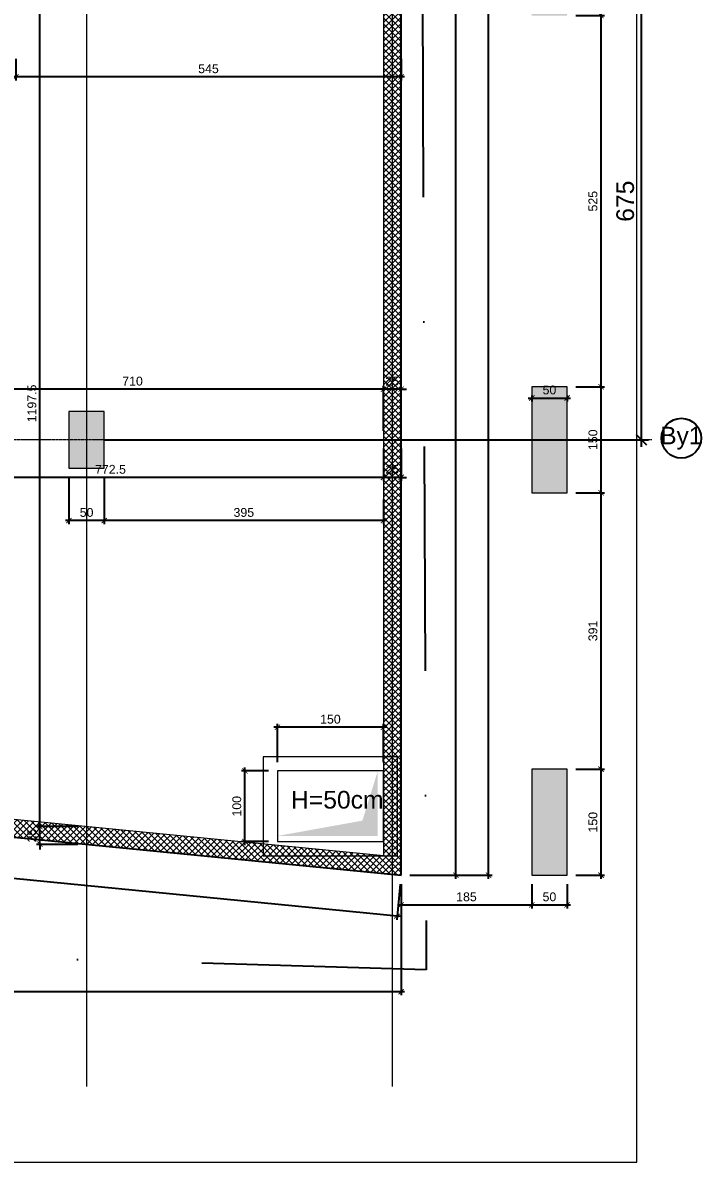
# Model space of a CAD drawing. Header units: inches. Extents: x 22 to 5410, y 6 to 6984.
# Drawn here: x 4449 to 5409, y 6 to 1618 of the extents above; entities that cross this region are included whole.
import ezdxf
from ezdxf.enums import TextEntityAlignment as Align

# ---------------------------------------------------------------- set-up
doc = ezdxf.new("R2010")
doc.units = ezdxf.units.IN
doc.header["$MEASUREMENT"] = 0
for name, pattern in [('23486-A01$0${ Chain Double-Dash }', [0]), ('AXES', [2, 1.25, -0.25, 0.25, -0.25]), ('CACHE', [0.375, 0.25, -0.125]), ('CONTINU', [0]), ('Dot & Dashed', [335.138881, 158.75, -88.194444, 0, -88.194437])]:
    doc.linetypes.add(name, pattern=pattern)
for name, color, linetype in [('ARMINF', 1, 'Continuous'), ('AXES', 10, 'AXES'), ('BETON CACHE', 4, 'CACHE'), ('BETON COUPE', 3, 'CONTINU'), ('BORD', 5, 'Continuous'), ('COTE 50ème', 1, 'Continuous'), ('OMBRE', 253, 'Continuous')]:
    doc.layers.add(name, color=color, linetype=linetype)
doc.layers.add('BETON HACHURE', color=252, linetype='Continuous', lineweight=13)
doc.layers.add('FMULT', color=150, linetype='Continuous', plot=False)
doc.layers.add('HORS GEL', color=7, linetype='CACHE', lineweight=5, true_color=0x00661a)
doc.styles.add('FN_TEXT_1.50', font='arial.ttf', dxfattribs={"height": 10})
doc.styles.add('RS_TEXT_1.50', font='arial.ttf', dxfattribs={"height": 12.5})
doc.styles.add('RS_TXT_100', font='arial.ttf', dxfattribs={"height": 25})
doc.styles.add('RS_TXT_50', font='arial.ttf', dxfattribs={"height": 12.5})
doc.dimstyles.new('RS_100CM_LINEAIRE', dxfattribs={"dimscale": 10, "dimtxt": 25, "dimasz": 1.5, "dimexe": 1, "dimexo": 2.5, "dimgap": 1, "dimtad": 1, "dimdec": 1, "dimrnd": 0.5, "dimdsep": 46, "dimtxsty": 'RS_TXT_100', "dimblk1": 'ARCHTICK', "dimblk2": 'ARCHTICK', "dimsah": 1, "dimcen": 2.5, "dimdle": 1, "dimclrt": 4, "dimadec": 0, "dimazin": 2, "dimtfac": 1, "dimtdec": 1, "dimtix": 1, "dimtmove": 2, "dimatfit": 3, "dimfxl": 1, "dimtolj": 1, "dimtzin": 0, "dimarcsym": 0})
doc.dimstyles.new('RS_50CM_LINEAIRE', dxfattribs={"dimscale": 5, "dimtxt": 12.5, "dimasz": 1.5, "dimexe": 1, "dimexo": 2.5, "dimgap": 1, "dimtad": 1, "dimdec": 1, "dimrnd": 0.5, "dimdsep": 46, "dimtxsty": 'RS_TXT_50', "dimblk1": 'ARCHTICK', "dimblk2": 'ARCHTICK', "dimsah": 1, "dimcen": 2.5, "dimdle": 1, "dimclrt": 4, "dimadec": 0, "dimazin": 2, "dimtfac": 1, "dimtdec": 1, "dimtix": 1, "dimtmove": 2, "dimatfit": 3, "dimfxl": 1, "dimtolj": 1, "dimtzin": 0, "dimarcsym": 0})

# ---------------------------------------------------------------- blocks, each defined once
blk = doc.blocks.new('_ArchTick')
at = {"color": 0, "linetype": 'ByBlock', "const_width": 0.15}
blk.add_lwpolyline([(-0.5, -0.5), (0.5, 0.5)], dxfattribs=at)
blk = doc.blocks.new('*D404')
at = {"layer": 'COTE 50ème', "color": 0, "lineweight": -2, "ltscale": 0.5, "transparency": 16777216}
for p, q in [((59222.6, -54038.4), (59282.6, -54038.4)), ((59227.6, -54034.9), (59227.6, -54043.4)), ((59277.6, -54034.9), (59277.6, -54043.4))]:
    blk.add_line(p, q, dxfattribs=at)
at = {"layer": 'Defpoints', "color": 0, "ltscale": 0.5, "transparency": 16777216}
for p in [(59227.6, -54022.4), (59277.6, -54022.4), (59277.6, -54038.4)]:
    blk.add_point(p, dxfattribs=at)
at = {"layer": 'COTE 50ème', "color": 0, "lineweight": -2, "ltscale": 0.5, "transparency": 16777216, "xscale": 7.5, "yscale": 7.5, "zscale": 7.5, "rotation": 180}
blk.add_blockref('_ArchTick', (59227.6, -54038.4), dxfattribs=at)
at = {"layer": 'COTE 50ème', "color": 0, "lineweight": -2, "ltscale": 0.5, "transparency": 16777216, "xscale": 7.5, "yscale": 7.5, "zscale": 7.5}
blk.add_blockref('_ArchTick', (59277.6, -54038.4), dxfattribs=at)
at = {"layer": 'COTE 50ème', "color": 4, "ltscale": 0.5, "transparency": 16777216, "insert": (59252.6, -54027), "char_height": 12.5, "attachment_point": 5, "style": 'RS_TXT_50'}
blk.add_mtext('\\A1;50', dxfattribs=at)
blk = doc.blocks.new('AXES_FN')
at = {"color": 0, "linetype": 'Continuous'}
blk.add_circle((0, 15), 15, dxfattribs=at)
at = {"color": 0, "style": 'FN_TEXT_1.50'}
blk.add_attdef('AXES', text='', height=12.5, dxfattribs=at).set_placement((-48.89, 20.63), align=Align.MIDDLE_CENTER)
blk = doc.blocks.new('*D435')
at = {"layer": 'AXES', "color": 0, "linetype": 'Continuous', "lineweight": -2, "ltscale": 0.5, "transparency": 16777216}
for p, q in [((5324.2, 1017.6), (5324.2, 1712.6)), ((4564.2, 1702.6), (5334.2, 1702.6)), ((4564.2, 1027.6), (5334.2, 1027.6))]:
    blk.add_line(p, q, dxfattribs=at)
at = {"layer": 'Defpoints', "color": 0, "linetype": 'Continuous', "ltscale": 0.5, "transparency": 16777216}
for p in [(4539.2, 1702.6), (5324.2, 1702.6), (4539.2, 1027.6)]:
    blk.add_point(p, dxfattribs=at)
at = {"layer": 'AXES', "color": 0, "linetype": 'Continuous', "lineweight": -2, "ltscale": 0.5, "transparency": 16777216, "xscale": 15, "yscale": 15, "zscale": 15}
for p, rotation in [((5324.2, 1702.6), 90), ((5324.2, 1027.6), 270)]:
    blk.add_blockref('_ArchTick', p, dxfattribs=dict(at, rotation=rotation))
at = {"layer": 'AXES', "color": 4, "linetype": 'Continuous', "lineweight": 5, "ltscale": 0.5, "transparency": 16777216, "insert": (5301.4, 1365.1), "char_height": 25, "attachment_point": 5, "rotation": 90, "style": 'RS_TXT_100'}
blk.add_mtext('\\A1;675', dxfattribs=at)
blk = doc.blocks.new('*D573')
at = {"layer": 'COTE 50ème', "color": 0, "lineweight": -2, "transparency": 16777216}
for p, q in [((4959.2, 1099.1), (4951.7, 1099.1)), ((4959.2, 1040.1), (4959.2, 1104.1)), ((4984.2, 1099.1), (4959.2, 1099.1)), ((4984.2, 1040.1), (4984.2, 1104.1)), ((4984.2, 1099.1), (4991.7, 1099.1))]:
    blk.add_line(p, q, dxfattribs=at)
at = {"layer": 'Defpoints', "color": 0, "transparency": 16777216}
for p in [(4959.2, 1099.1), (4959.2, 1027.6), (4984.2, 1027.6)]:
    blk.add_point(p, dxfattribs=at)
at = {"layer": 'COTE 50ème', "color": 0, "lineweight": -2, "transparency": 16777216, "xscale": 7.5, "yscale": 7.5, "zscale": 7.5}
blk.add_blockref('_ArchTick', (4959.2, 1099.1), dxfattribs=at)
at = {"layer": 'COTE 50ème', "color": 0, "lineweight": -2, "transparency": 16777216, "xscale": 7.5, "yscale": 7.5, "zscale": 7.5, "rotation": 180}
blk.add_blockref('_ArchTick', (4984.2, 1099.1), dxfattribs=at)
at = {"layer": 'COTE 50ème', "color": 4, "transparency": 16777216, "insert": (4971.7, 1110.5), "char_height": 12.5, "attachment_point": 5, "style": 'RS_TXT_50'}
blk.add_mtext('\\A1;25', dxfattribs=at)
blk = doc.blocks.new('*D574')
at = {"layer": 'COTE 50ème', "color": 0, "lineweight": -2, "transparency": 16777216}
for p, q in [((4964.2, 1099.1), (4244.2, 1099.1)), ((4249.2, 1065.1), (4249.2, 1104.1)), ((4959.2, 1040.1), (4959.2, 1104.1))]:
    blk.add_line(p, q, dxfattribs=at)
at = {"layer": 'Defpoints', "color": 0, "transparency": 16777216}
for p in [(4249.2, 1099.1), (4249.2, 1052.6), (4959.2, 1027.6)]:
    blk.add_point(p, dxfattribs=at)
at = {"layer": 'COTE 50ème', "color": 0, "lineweight": -2, "transparency": 16777216, "xscale": 7.5, "yscale": 7.5, "zscale": 7.5, "rotation": 180}
blk.add_blockref('_ArchTick', (4249.2, 1099.1), dxfattribs=at)
at = {"layer": 'COTE 50ème', "color": 0, "lineweight": -2, "transparency": 16777216, "xscale": 7.5, "yscale": 7.5, "zscale": 7.5}
blk.add_blockref('_ArchTick', (4959.2, 1099.1), dxfattribs=at)
at = {"layer": 'COTE 50ème', "color": 4, "transparency": 16777216, "insert": (4604.2, 1110.5), "char_height": 12.5, "attachment_point": 5, "style": 'RS_TXT_50'}
blk.add_mtext('\\A1;710', dxfattribs=at)
blk = doc.blocks.new('*D545')
at = {"layer": 'COTE 50ème', "color": 0, "lineweight": -2, "transparency": 16777216}
for p, q in [((4959.2, 1015.1), (4959.2, 969.4)), ((4984.2, 1015.1), (4984.2, 969.4)), ((4959.2, 974.4), (4951.7, 974.4)), ((4984.2, 974.4), (4959.2, 974.4)), ((4984.2, 974.4), (4991.7, 974.4))]:
    blk.add_line(p, q, dxfattribs=at)
at = {"layer": 'Defpoints', "color": 0, "transparency": 16777216}
for p in [(4959.2, 1027.6), (4984.2, 1027.6), (4959.2, 974.4)]:
    blk.add_point(p, dxfattribs=at)
at = {"layer": 'COTE 50ème', "color": 0, "lineweight": -2, "transparency": 16777216, "xscale": 7.5, "yscale": 7.5, "zscale": 7.5}
blk.add_blockref('_ArchTick', (4959.2, 974.4), dxfattribs=at)
at = {"layer": 'COTE 50ème', "color": 0, "lineweight": -2, "transparency": 16777216, "xscale": 7.5, "yscale": 7.5, "zscale": 7.5, "rotation": 180}
blk.add_blockref('_ArchTick', (4984.2, 974.4), dxfattribs=at)
at = {"layer": 'COTE 50ème', "color": 4, "transparency": 16777216, "insert": (4971.7, 985.7), "char_height": 12.5, "attachment_point": 5, "style": 'RS_TXT_50'}
blk.add_mtext('\\A1;25', dxfattribs=at)
blk = doc.blocks.new('*D546')
at = {"layer": 'COTE 50ème', "color": 0, "lineweight": -2, "transparency": 16777216}
for p, q in [((4959.2, 1015.1), (4959.2, 969.4)), ((4186.7, 990.1), (4186.7, 969.4)), ((4964.2, 974.4), (4181.7, 974.4))]:
    blk.add_line(p, q, dxfattribs=at)
at = {"layer": 'Defpoints', "color": 0, "transparency": 16777216}
for p in [(4959.2, 1027.6), (4186.7, 1002.6), (4186.7, 974.4)]:
    blk.add_point(p, dxfattribs=at)
at = {"layer": 'COTE 50ème', "color": 0, "lineweight": -2, "transparency": 16777216, "xscale": 7.5, "yscale": 7.5, "zscale": 7.5, "rotation": 180}
blk.add_blockref('_ArchTick', (4186.7, 974.4), dxfattribs=at)
at = {"layer": 'COTE 50ème', "color": 0, "lineweight": -2, "transparency": 16777216, "xscale": 7.5, "yscale": 7.5, "zscale": 7.5}
blk.add_blockref('_ArchTick', (4959.2, 974.4), dxfattribs=at)
at = {"layer": 'COTE 50ème', "color": 4, "transparency": 16777216, "insert": (4573, 985.7), "char_height": 12.5, "attachment_point": 5, "style": 'RS_TXT_50'}
blk.add_mtext('\\A1;772.5', dxfattribs=at)
blk = doc.blocks.new('*D554')
at = {"layer": 'COTE 50ème', "color": 0, "lineweight": -2, "transparency": 16777216}
for p, q in [((406.1, 848.6), (406.1, 241.7)), ((4984.2, 399), (4984.2, 241.7)), ((4989.2, 246.7), (401.1, 246.7))]:
    blk.add_line(p, q, dxfattribs=at)
at = {"layer": 'Defpoints', "color": 0, "transparency": 16777216}
for p in [(406.1, 861.1), (4984.2, 411.5), (406.1, 246.7)]:
    blk.add_point(p, dxfattribs=at)
at = {"layer": 'COTE 50ème', "color": 0, "lineweight": -2, "transparency": 16777216, "xscale": 7.5, "yscale": 7.5, "zscale": 7.5, "rotation": 180}
blk.add_blockref('_ArchTick', (406.1, 246.7), dxfattribs=at)
at = {"layer": 'COTE 50ème', "color": 0, "lineweight": -2, "transparency": 16777216, "xscale": 7.5, "yscale": 7.5, "zscale": 7.5}
blk.add_blockref('_ArchTick', (4984.2, 246.7), dxfattribs=at)
at = {"layer": 'COTE 50ème', "color": 4, "transparency": 16777216, "insert": (2695.1, 258.1), "char_height": 12.5, "attachment_point": 5, "style": 'RS_TXT_50'}
blk.add_mtext('\\A1;4578', dxfattribs=at)
blk = doc.blocks.new('*D555')
at = {"layer": 'COTE 50ème', "color": 0, "lineweight": -2, "transparency": 16777216}
for p, q in [((404.9, 848.6), (399.9, 798.2)), ((4983.5, 353.1), (395.4, 803.7)), ((4983, 399), (4978, 348.6))]:
    blk.add_line(p, q, dxfattribs=at)
at = {"layer": 'Defpoints', "color": 0, "transparency": 16777216}
for p in [(406.1, 861.1), (400.4, 803.2), (4984.2, 411.5)]:
    blk.add_point(p, dxfattribs=at)
at = {"layer": 'COTE 50ème', "color": 0, "lineweight": -2, "transparency": 16777216, "xscale": 7.5, "yscale": 7.5, "zscale": 7.5}
for p, rotation in [((400.4, 803.2), 174.3913441652533), ((4978.5, 353.6), 354.3913441652533)]:
    blk.add_blockref('_ArchTick', p, dxfattribs=dict(at, rotation=rotation))
at = {"layer": 'COTE 50ème', "color": 4, "transparency": 16777216, "insert": (2690.6, 589.7), "char_height": 12.5, "attachment_point": 5, "rotation": 354.3913, "style": 'RS_TXT_50'}
blk.add_mtext('\\A1;4600', dxfattribs=at)
blk = doc.blocks.new('*D556')
at = {"layer": 'COTE 50ème', "color": 0, "lineweight": -2, "transparency": 16777216}
for p, q in [((4971.7, 3037.6), (5066.7, 3037.6)), ((5061.7, 406.5), (5061.7, 3042.6)), ((4996.7, 411.5), (5066.7, 411.5))]:
    blk.add_line(p, q, dxfattribs=at)
at = {"layer": 'Defpoints', "color": 0, "transparency": 16777216}
for p in [(4959.2, 3037.6), (5061.7, 3037.6), (4984.2, 411.5)]:
    blk.add_point(p, dxfattribs=at)
at = {"layer": 'COTE 50ème', "color": 0, "lineweight": -2, "transparency": 16777216, "xscale": 7.5, "yscale": 7.5, "zscale": 7.5}
for p, rotation in [((5061.7, 3037.6), 90), ((5061.7, 411.5), 270)]:
    blk.add_blockref('_ArchTick', p, dxfattribs=dict(at, rotation=rotation))
at = {"layer": 'COTE 50ème', "color": 4, "transparency": 16777216, "insert": (5050.3, 1724.6), "char_height": 12.5, "attachment_point": 5, "rotation": 90, "style": 'RS_TXT_50'}
blk.add_mtext('\\A1;2626', dxfattribs=at)
blk = doc.blocks.new('*D562')
at = {"layer": 'COTE 50ème', "color": 0, "lineweight": -2, "transparency": 16777216}
for p, q in [((4996.7, 5597.8), (5113.1, 5597.8)), ((5108.1, 406.5), (5108.1, 5602.8)), ((4996.7, 411.5), (5113.1, 411.5))]:
    blk.add_line(p, q, dxfattribs=at)
at = {"layer": 'Defpoints', "color": 0, "transparency": 16777216}
for p in [(4984.2, 5597.8), (5108.1, 5597.8), (4984.2, 411.5)]:
    blk.add_point(p, dxfattribs=at)
at = {"layer": 'COTE 50ème', "color": 0, "lineweight": -2, "transparency": 16777216, "xscale": 7.5, "yscale": 7.5, "zscale": 7.5}
for p, rotation in [((5108.1, 5597.8), 90), ((5108.1, 411.5), 270)]:
    blk.add_blockref('_ArchTick', p, dxfattribs=dict(at, rotation=rotation))
at = {"layer": 'COTE 50ème', "color": 4, "transparency": 16777216, "insert": (5096.7, 3004.6), "char_height": 12.5, "attachment_point": 5, "rotation": 90, "style": 'RS_TXT_50'}
blk.add_mtext('\\A1;5186.5', dxfattribs=at)
blk = doc.blocks.new('*D563')
at = {"layer": 'COTE 50ème', "color": 0, "lineweight": -2, "transparency": 16777216}
for p, q in [((4473.2, 480.3), (4473.2, 487.8)), ((4526.7, 480.3), (4468.2, 480.3)), ((4473.2, 455.2), (4473.2, 480.3)), ((4526.7, 455.2), (4468.2, 455.2)), ((4473.2, 455.2), (4473.2, 447.7))]:
    blk.add_line(p, q, dxfattribs=at)
at = {"layer": 'Defpoints', "color": 0, "transparency": 16777216}
for p in [(4473.2, 480.3), (4539.2, 480.3), (4539.2, 455.2)]:
    blk.add_point(p, dxfattribs=at)
at = {"layer": 'COTE 50ème', "color": 0, "lineweight": -2, "transparency": 16777216, "xscale": 7.5, "yscale": 7.5, "zscale": 7.5}
for p, rotation in [((4473.2, 480.3), 270), ((4473.2, 455.2), 90)]:
    blk.add_blockref('_ArchTick', p, dxfattribs=dict(at, rotation=rotation))
at = {"layer": 'COTE 50ème', "color": 4, "transparency": 16777216, "insert": (4461.9, 467.7), "char_height": 12.5, "attachment_point": 5, "rotation": 90, "style": 'RS_TXT_50'}
blk.add_mtext('\\A1;25', dxfattribs=at)
blk = doc.blocks.new('*D564')
at = {"layer": 'COTE 50ème', "color": 0, "lineweight": -2, "transparency": 16777216}
for p, q in [((4506.7, 1677.6), (4468.2, 1677.6)), ((4473.2, 475.3), (4473.2, 1682.6)), ((4526.7, 480.3), (4468.2, 480.3))]:
    blk.add_line(p, q, dxfattribs=at)
at = {"layer": 'Defpoints', "color": 0, "transparency": 16777216}
for p in [(4473.2, 1677.6), (4519.2, 1677.6), (4539.2, 480.3)]:
    blk.add_point(p, dxfattribs=at)
at = {"layer": 'COTE 50ème', "color": 0, "lineweight": -2, "transparency": 16777216, "xscale": 7.5, "yscale": 7.5, "zscale": 7.5}
for p, rotation in [((4473.2, 1677.6), 90), ((4473.2, 480.3), 270)]:
    blk.add_blockref('_ArchTick', p, dxfattribs=dict(at, rotation=rotation))
at = {"layer": 'COTE 50ème', "color": 4, "transparency": 16777216, "insert": (4461.9, 1079), "char_height": 12.5, "attachment_point": 5, "rotation": 90, "style": 'RS_TXT_50'}
blk.add_mtext('\\A1;1197.5', dxfattribs=at)
blk = doc.blocks.new('*D650')
at = {"layer": 'COTE 50ème', "color": 0, "lineweight": -2, "transparency": 16777216}
for p, q in [((4964.2, 620.8), (4804.2, 620.8)), ((4809.2, 571.6), (4809.2, 625.8)), ((4959.2, 571.6), (4959.2, 625.8))]:
    blk.add_line(p, q, dxfattribs=at)
at = {"layer": 'Defpoints', "color": 0, "transparency": 16777216}
for p in [(4809.2, 620.8), (4809.2, 559.1), (4959.2, 559.1)]:
    blk.add_point(p, dxfattribs=at)
at = {"layer": 'COTE 50ème', "color": 0, "lineweight": -2, "transparency": 16777216, "xscale": 7.5, "yscale": 7.5, "zscale": 7.5, "rotation": 180}
blk.add_blockref('_ArchTick', (4809.2, 620.8), dxfattribs=at)
at = {"layer": 'COTE 50ème', "color": 0, "lineweight": -2, "transparency": 16777216, "xscale": 7.5, "yscale": 7.5, "zscale": 7.5}
blk.add_blockref('_ArchTick', (4959.2, 620.8), dxfattribs=at)
at = {"layer": 'COTE 50ème', "color": 4, "transparency": 16777216, "insert": (4884.2, 632.2), "char_height": 12.5, "attachment_point": 5, "style": 'RS_TXT_50'}
blk.add_mtext('\\A1;150', dxfattribs=at)
blk = doc.blocks.new('*D651')
at = {"layer": 'COTE 50ème', "color": 0, "lineweight": -2, "transparency": 16777216}
for p, q in [((4796.7, 559.1), (4758.2, 559.1)), ((4763.2, 454.1), (4763.2, 564.1)), ((4796.7, 459.1), (4758.2, 459.1))]:
    blk.add_line(p, q, dxfattribs=at)
at = {"layer": 'Defpoints', "color": 0, "transparency": 16777216}
for p in [(4763.2, 559.1), (4809.2, 559.1), (4809.2, 459.1)]:
    blk.add_point(p, dxfattribs=at)
at = {"layer": 'COTE 50ème', "color": 0, "lineweight": -2, "transparency": 16777216, "xscale": 7.5, "yscale": 7.5, "zscale": 7.5}
for p, rotation in [((4763.2, 559.1), 90), ((4763.2, 459.1), 270)]:
    blk.add_blockref('_ArchTick', p, dxfattribs=dict(at, rotation=rotation))
at = {"layer": 'COTE 50ème', "color": 4, "transparency": 16777216, "insert": (4751.8, 509.1), "char_height": 12.5, "attachment_point": 5, "rotation": 90, "style": 'RS_TXT_50'}
blk.add_mtext('\\A1;100', dxfattribs=at)
blk = doc.blocks.new('*D836')
at = {"layer": 'COTE 50ème', "color": 0, "lineweight": -2, "transparency": 16777216}
for p, q in [((4439.2, 1566.7), (4439.2, 1536)), ((4984.2, 1566.7), (4984.2, 1536)), ((4989.2, 1541), (4434.2, 1541))]:
    blk.add_line(p, q, dxfattribs=at)
at = {"layer": 'Defpoints', "color": 0, "transparency": 16777216}
for p in [(4439.2, 1579.2), (4984.2, 1579.2), (4439.2, 1541)]:
    blk.add_point(p, dxfattribs=at)
at = {"layer": 'COTE 50ème', "color": 0, "lineweight": -2, "transparency": 16777216, "xscale": 7.5, "yscale": 7.5, "zscale": 7.5, "rotation": 180}
blk.add_blockref('_ArchTick', (4439.2, 1541), dxfattribs=at)
at = {"layer": 'COTE 50ème', "color": 0, "lineweight": -2, "transparency": 16777216, "xscale": 7.5, "yscale": 7.5, "zscale": 7.5}
blk.add_blockref('_ArchTick', (4984.2, 1541), dxfattribs=at)
at = {"layer": 'COTE 50ème', "color": 4, "transparency": 16777216, "insert": (4711.7, 1552.4), "char_height": 12.5, "attachment_point": 5, "style": 'RS_TXT_50'}
blk.add_mtext('\\A1;545', dxfattribs=at)
blk = doc.blocks.new('*D743')
at = {"layer": 'ARMINF', "color": 0, "lineweight": -2, "transparency": 16777216}
for p, q in [((4984.2, 399), (4984.2, 364.5)), ((5169.1, 399), (5169.1, 364.5)), ((4979.2, 369.5), (5174.1, 369.5))]:
    blk.add_line(p, q, dxfattribs=at)
at = {"layer": 'Defpoints', "color": 0, "transparency": 16777216}
for p in [(4984.2, 411.5), (5169.1, 411.5), (5169.1, 369.5)]:
    blk.add_point(p, dxfattribs=at)
at = {"layer": 'ARMINF', "color": 0, "lineweight": -2, "transparency": 16777216, "xscale": 7.5, "yscale": 7.5, "zscale": 7.5, "rotation": 180}
blk.add_blockref('_ArchTick', (4984.2, 369.5), dxfattribs=at)
at = {"layer": 'ARMINF', "color": 0, "lineweight": -2, "transparency": 16777216, "xscale": 7.5, "yscale": 7.5, "zscale": 7.5}
blk.add_blockref('_ArchTick', (5169.1, 369.5), dxfattribs=at)
at = {"layer": 'ARMINF', "color": 4, "transparency": 16777216, "insert": (5076.7, 380.9), "char_height": 12.5, "attachment_point": 5, "style": 'RS_TXT_50'}
blk.add_mtext('\\A1;185', dxfattribs=at)
blk = doc.blocks.new('*D744')
at = {"layer": 'ARMINF', "color": 0, "lineweight": -2, "transparency": 16777216}
for p, q in [((5169.1, 399), (5169.1, 364.5)), ((5219.1, 399), (5219.1, 364.5)), ((5164.1, 369.5), (5224.1, 369.5))]:
    blk.add_line(p, q, dxfattribs=at)
at = {"layer": 'Defpoints', "color": 0, "transparency": 16777216}
for p in [(5169.1, 411.5), (5219.1, 411.5), (5219.1, 369.5)]:
    blk.add_point(p, dxfattribs=at)
at = {"layer": 'ARMINF', "color": 0, "lineweight": -2, "transparency": 16777216, "xscale": 7.5, "yscale": 7.5, "zscale": 7.5, "rotation": 180}
blk.add_blockref('_ArchTick', (5169.1, 369.5), dxfattribs=at)
at = {"layer": 'ARMINF', "color": 0, "lineweight": -2, "transparency": 16777216, "xscale": 7.5, "yscale": 7.5, "zscale": 7.5}
blk.add_blockref('_ArchTick', (5219.1, 369.5), dxfattribs=at)
at = {"layer": 'ARMINF', "color": 4, "transparency": 16777216, "insert": (5194.1, 380.9), "char_height": 12.5, "attachment_point": 5, "style": 'RS_TXT_50'}
blk.add_mtext('\\A1;50', dxfattribs=at)
blk = doc.blocks.new('*D745')
at = {"layer": 'ARMINF', "color": 0, "lineweight": -2, "transparency": 16777216}
for p, q in [((4564.2, 975.1), (4564.2, 908.3)), ((4959.2, 943.2), (4959.2, 908.3)), ((4964.2, 913.3), (4559.2, 913.3))]:
    blk.add_line(p, q, dxfattribs=at)
at = {"layer": 'Defpoints', "color": 0, "transparency": 16777216}
for p in [(4564.2, 987.6), (4959.2, 955.7), (4564.2, 913.3)]:
    blk.add_point(p, dxfattribs=at)
at = {"layer": 'ARMINF', "color": 0, "lineweight": -2, "transparency": 16777216, "xscale": 7.5, "yscale": 7.5, "zscale": 7.5, "rotation": 180}
blk.add_blockref('_ArchTick', (4564.2, 913.3), dxfattribs=at)
at = {"layer": 'ARMINF', "color": 0, "lineweight": -2, "transparency": 16777216, "xscale": 7.5, "yscale": 7.5, "zscale": 7.5}
blk.add_blockref('_ArchTick', (4959.2, 913.3), dxfattribs=at)
at = {"layer": 'ARMINF', "color": 4, "transparency": 16777216, "insert": (4761.7, 924.7), "char_height": 12.5, "attachment_point": 5, "style": 'RS_TXT_50'}
blk.add_mtext('\\A1;395', dxfattribs=at)
blk = doc.blocks.new('*D746')
at = {"layer": 'ARMINF', "color": 0, "lineweight": -2, "transparency": 16777216}
for p, q in [((4514.2, 975.1), (4514.2, 908.3)), ((4564.2, 975.1), (4564.2, 908.3)), ((4569.2, 913.3), (4509.2, 913.3))]:
    blk.add_line(p, q, dxfattribs=at)
at = {"layer": 'Defpoints', "color": 0, "transparency": 16777216}
for p in [(4514.2, 987.6), (4564.2, 987.6), (4514.2, 913.3)]:
    blk.add_point(p, dxfattribs=at)
at = {"layer": 'ARMINF', "color": 0, "lineweight": -2, "transparency": 16777216, "xscale": 7.5, "yscale": 7.5, "zscale": 7.5, "rotation": 180}
blk.add_blockref('_ArchTick', (4514.2, 913.3), dxfattribs=at)
at = {"layer": 'ARMINF', "color": 0, "lineweight": -2, "transparency": 16777216, "xscale": 7.5, "yscale": 7.5, "zscale": 7.5}
blk.add_blockref('_ArchTick', (4564.2, 913.3), dxfattribs=at)
at = {"layer": 'ARMINF', "color": 4, "transparency": 16777216, "insert": (4539.2, 924.7), "char_height": 12.5, "attachment_point": 5, "style": 'RS_TXT_50'}
blk.add_mtext('\\A1;50', dxfattribs=at)
blk = doc.blocks.new('*D747')
at = {"layer": 'ARMINF', "color": 0, "lineweight": -2, "transparency": 16777216}
for p, q in [((5267.1, 406.5), (5267.1, 566.5)), ((5231.6, 561.5), (5272.1, 561.5)), ((5231.6, 411.5), (5272.1, 411.5))]:
    blk.add_line(p, q, dxfattribs=at)
at = {"layer": 'Defpoints', "color": 0, "transparency": 16777216}
for p in [(5219.1, 561.5), (5267.1, 561.5), (5219.1, 411.5)]:
    blk.add_point(p, dxfattribs=at)
at = {"layer": 'ARMINF', "color": 0, "lineweight": -2, "transparency": 16777216, "xscale": 7.5, "yscale": 7.5, "zscale": 7.5}
for p, rotation in [((5267.1, 561.5), 90), ((5267.1, 411.5), 270)]:
    blk.add_blockref('_ArchTick', p, dxfattribs=dict(at, rotation=rotation))
at = {"layer": 'ARMINF', "color": 4, "transparency": 16777216, "insert": (5255.7, 486.5), "char_height": 12.5, "attachment_point": 5, "rotation": 90, "style": 'RS_TXT_50'}
blk.add_mtext('\\A1;150', dxfattribs=at)
blk = doc.blocks.new('*D748')
at = {"layer": 'ARMINF', "color": 0, "lineweight": -2, "transparency": 16777216}
for p, q in [((5231.6, 952.6), (5272.1, 952.6)), ((5267.1, 556.5), (5267.1, 957.6)), ((5231.6, 561.5), (5272.1, 561.5))]:
    blk.add_line(p, q, dxfattribs=at)
at = {"layer": 'Defpoints', "color": 0, "transparency": 16777216}
for p in [(5219.1, 952.6), (5267.1, 952.6), (5219.1, 561.5)]:
    blk.add_point(p, dxfattribs=at)
at = {"layer": 'ARMINF', "color": 0, "lineweight": -2, "transparency": 16777216, "xscale": 7.5, "yscale": 7.5, "zscale": 7.5}
for p, rotation in [((5267.1, 952.6), 90), ((5267.1, 561.5), 270)]:
    blk.add_blockref('_ArchTick', p, dxfattribs=dict(at, rotation=rotation))
at = {"layer": 'ARMINF', "color": 4, "transparency": 16777216, "insert": (5255.7, 757.1), "char_height": 12.5, "attachment_point": 5, "rotation": 90, "style": 'RS_TXT_50'}
blk.add_mtext('\\A1;391', dxfattribs=at)
blk = doc.blocks.new('*D749')
at = {"layer": 'ARMINF', "color": 0, "lineweight": -2, "transparency": 16777216}
for p, q in [((5231.6, 1102.6), (5272.1, 1102.6)), ((5267.1, 947.6), (5267.1, 1107.6)), ((5231.6, 952.6), (5272.1, 952.6))]:
    blk.add_line(p, q, dxfattribs=at)
at = {"layer": 'Defpoints', "color": 0, "transparency": 16777216}
for p in [(5219.1, 1102.6), (5267.1, 1102.6), (5219.1, 952.6)]:
    blk.add_point(p, dxfattribs=at)
at = {"layer": 'ARMINF', "color": 0, "lineweight": -2, "transparency": 16777216, "xscale": 7.5, "yscale": 7.5, "zscale": 7.5}
for p, rotation in [((5267.1, 1102.6), 90), ((5267.1, 952.6), 270)]:
    blk.add_blockref('_ArchTick', p, dxfattribs=dict(at, rotation=rotation))
at = {"layer": 'ARMINF', "color": 4, "transparency": 16777216, "insert": (5255.7, 1027.6), "char_height": 12.5, "attachment_point": 5, "rotation": 90, "style": 'RS_TXT_50'}
blk.add_mtext('\\A1;150', dxfattribs=at)
blk = doc.blocks.new('*D750')
at = {"layer": 'ARMINF', "color": 0, "lineweight": -2, "transparency": 16777216}
for p, q in [((5267.1, 1097.6), (5267.1, 1632.6)), ((5231.6, 1627.6), (5272.1, 1627.6)), ((5231.6, 1102.6), (5272.1, 1102.6))]:
    blk.add_line(p, q, dxfattribs=at)
at = {"layer": 'Defpoints', "color": 0, "transparency": 16777216}
for p in [(5219.1, 1627.6), (5267.1, 1627.6), (5219.1, 1102.6)]:
    blk.add_point(p, dxfattribs=at)
at = {"layer": 'ARMINF', "color": 0, "lineweight": -2, "transparency": 16777216, "xscale": 7.5, "yscale": 7.5, "zscale": 7.5}
for p, rotation in [((5267.1, 1627.6), 90), ((5267.1, 1102.6), 270)]:
    blk.add_blockref('_ArchTick', p, dxfattribs=dict(at, rotation=rotation))
at = {"layer": 'ARMINF', "color": 4, "transparency": 16777216, "insert": (5255.7, 1365.1), "char_height": 12.5, "attachment_point": 5, "rotation": 90, "style": 'RS_TXT_50'}
blk.add_mtext('\\A1;525', dxfattribs=at)
blk = doc.blocks.new('A$C0b76a7b2')
at = {"layer": 'FMULT', "true_color": 0xcbb8ff}
h = blk.add_hatch(color=254, dxfattribs=at)
h.paths.add_polyline_path([(-470, 576.15), (-420, 576.15), (-420, 656.15), (-470, 656.15)])
h.paths.add_polyline_path([(234.92, 691.15), (184.92, 691.15), (184.92, 541.15), (234.92, 541.15)])
h.paths.add_polyline_path([(234.92, 1366.15), (184.92, 1366.15), (184.92, 1216.15), (234.92, 1216.15)])
h.paths.add_polyline_path([(234.92, 150), (184.92, 150), (184.92, 0), (234.92, 0)])
h.paths.add_polyline_path([(234.92, 1966.15), (184.92, 1966.15), (184.92, 1816.15), (234.92, 1816.15)])
h.paths.add_polyline_path([(234.92, 2656.15), (184.92, 2656.15), (184.92, 2506.15), (234.92, 2506.15)])
h.paths.add_polyline_path([(234.92, 2826.15), (184.92, 2826.15), (184.92, 2676.15), (234.92, 2676.15)])
h.paths.add_polyline_path([(234.92, 3516.15), (184.92, 3516.15), (184.92, 3366.15), (234.92, 3366.15)])
h.paths.add_polyline_path([(234.92, 4116.15), (184.92, 4116.15), (184.92, 3966.15), (234.92, 3966.15)])
h.paths.add_polyline_path([(234.92, 4791.15), (184.92, 4791.15), (184.92, 4641.15), (234.92, 4641.15)])
h.paths.add_polyline_path([(234.92, 5186.29), (184.92, 5186.29), (184.92, 5036.29), (234.92, 5036.29)])
at = {"layer": 'FMULT', "color": 3, "lineweight": 5}
for points in [[(234.92, 691.15), (184.92, 691.15), (184.92, 541.15), (234.92, 541.15)], [(-470, 576.15), (-420, 576.15), (-420, 656.15), (-470, 656.15)], [(234.92, 150), (184.92, 150), (184.92, 0), (234.92, 0)]]:
    blk.add_lwpolyline(points, close=True, dxfattribs=at)
at = {"layer": 'COTE 50ème', "ltscale": 0.5}
dim = blk.add_linear_dim(base=(234.92, 675.12), p1=(184.92, 691.15), p2=(234.92, 691.15), dimstyle='RS_50CM_LINEAIRE', dxfattribs=at)
dim.commit()
dim.dimension.update_dxf_attribs({"geometry": '*D404', "text_midpoint": (209.92, 686.5), "insert": (-59042.67, 54713.51)})

msp = doc.modelspace()

# ---------------------------------------------------------------- hatches: boundary and pattern name
at = {"layer": 'BETON HACHURE', "transparency": 33554585}
h = msp.add_hatch(dxfattribs=at)
h.set_pattern_fill('ANSI37', color=256, scale=50, angle=270, style=0)
h.set_pattern_definition([(315, (-53197.0064, 74780.388), (4.4194174, 4.4194174), []), (45, (-53197.0064, 74780.388), (-4.4194174, 4.4194174), [])])
h.paths.add_polyline_path([(2299.21, 3277.78), (2324.21, 3277.78), (2324.21, 2952.78), (2299.21, 2952.78)], flags=0)
h.paths.add_polyline_path([(2299.21, 3277.78), (2324.21, 3277.78), (2324.21, 2952.78), (2299.21, 2952.78)], flags=0)
h.paths.add_polyline_path([(4479.2, 3137.63), (4479.21, 3087.63), (4559.21, 3087.63), (4559.2, 3137.63)], flags=0)
h.paths.add_polyline_path([(4099.2, 3137.63), (4099.2, 3087.63), (4179.2, 3087.63), (4179.2, 3137.63)], flags=0)
edge = h.paths.add_edge_path(flags=0)
edge.add_arc((4139.2, 4452.63), 40, 0, 360)
edge = h.paths.add_edge_path(flags=0)
edge.add_arc((4139.2, 5127.63), 40, 0, 360)
edge = h.paths.add_edge_path(flags=0)
edge.add_arc((4139.2, 3852.63), 40, 0, 360)
h.paths.add_polyline_path([(4984.21, 5597.77), (795.36, 5597.78), (406.07, 861.07), (4984.21, 411.49)])
edge = h.paths.add_edge_path(flags=0)
edge.add_arc((4139.2, 3852.63), 40, 0, 360)
h.paths.add_polyline_path([(2924.21, 5572.78), (2924.21, 5152.63), (2949.21, 5152.63), (2949.21, 5572.78), (4519.21, 5572.78), (4519.2, 5102.63), (4559.21, 5102.63), (4559.21, 5572.78), (4959.21, 5572.77), (4959.21, 3842.63), (4559.21, 3842.63), (4559.21, 4477.63), (4519.2, 4477.63), (4519.2, 3812.63), (4959.21, 3812.63), (4959.21, 3067.63), (4519.2, 3067.63), (4519.2, 1677.63), (4559.21, 1677.63), (4559.21, 3037.63), (4959.21, 3037.63), (4959.21, 439.06), (4186.71, 514.92), (4186.71, 1002.63), (4161.71, 1002.63), (4161.71, 517.38), (2856.71, 645.53), (2856.71, 1002.63), (2831.71, 1002.63), (2831.71, 647.99), (1644.21, 764.6), (1644.21, 1002.63), (1594.21, 1002.63), (1594.21, 769.51), (433, 883.55), (504.35, 1751.63), (814.21, 1751.63), (814.21, 1801.63), (508.46, 1801.63), (608.4, 3017.63), (814.21, 3017.63), (814.21, 3067.63), (612.5, 3067.63), (614.35, 3087.63), (814.21, 3087.63), (814.21, 3137.63), (618.26, 3137.63), (674.97, 3827.63), (814.21, 3827.63), (814.21, 3877.63), (679.07, 3877.63), (724.28, 4427.63), (814.21, 4427.63), (814.21, 4477.63), (728.39, 4477.63), (818.39, 5572.78), (1596.71, 5572.78), (1596.71, 5152.63), (1621.71, 5152.63), (1621.71, 5572.78)], flags=16)
h.paths.add_polyline_path([(4099.2, 3892.63), (4099.2, 3812.63), (4179.2, 3812.63), (4179.2, 3892.63)], flags=0)

# ---------------------------------------------------------------- linework, layer by layer
at = {"layer": 'AXES', "lineweight": 5, "ltscale": 1.3}
msp.add_line((5339.21, 1027.63), (159.21, 1027.63), dxfattribs=at)
at = {"layer": 'BETON CACHE', "color": 232, "linetype": 'Dot & Dashed', "ltscale": 2}
msp.add_lwpolyline([(5019.83, 277.54), (3706.6, 317.29), (359.34, 723.07), (760.44, 5603.74), (4409.72, 5717.26), (4999.12, 5710.69)], close=True, dxfattribs=at)
at = {"layer": 'BETON COUPE', "lineweight": 5}
msp.add_lwpolyline([(4984.21, 5597.77), (795.36, 5597.78), (406.07, 861.07), (4984.21, 411.49)], close=True, dxfattribs=at)
msp.add_lwpolyline([(4959.21, 5572.77), (4959.21, 3842.63), (4559.21, 3842.63), (4559.21, 4477.63), (4519.2, 4477.63), (4519.2, 3812.63), (4959.21, 3812.63), (4959.21, 3067.63), (4519.2, 3067.63), (4519.2, 1677.63), (4559.21, 1677.63), (4559.21, 3037.63), (4959.21, 3037.63), (4959.21, 439.06), (4186.71, 514.92), (4186.71, 1002.63), (4161.71, 1002.63), (4161.71, 517.38), (2856.71, 645.53), (2856.71, 1002.63), (2831.71, 1002.63), (2831.71, 647.99), (1644.21, 764.6)], dxfattribs=at)
at = {"layer": 'BETON COUPE', "lineweight": 5, "ltscale": 0.5}
for points in [[(4789.21, 439.06), (4979.21, 439.06), (4979.21, 579.06), (4789.21, 579.06)], [(4809.21, 459.06), (4959.21, 459.06), (4959.21, 559.06), (4809.21, 559.06)]]:
    msp.add_lwpolyline(points, close=True, dxfattribs=at)
at = {"layer": 'BORD'}
msp.add_lwpolyline([(4984.21, 411.49), (4984.21, 5597.77), (795.36, 5597.78), (406.07, 861.07)], close=True, dxfattribs=at)
at = {"layer": 'FMULT', "lineweight": 5, "ltscale": 0.5}
msp.add_lwpolyline([(21.78, 5.53), (5317.54, 5.53), (5317.54, 6349.75), (21.78, 6349.75)], close=True, dxfattribs=at)
at = {"layer": 'HORS GEL', "linetype": '23486-A01$0${ Chain Double-Dash }', "ltscale": 1.2}
for p, q in [((4539.2, 5842.63), (4539.2, 112.64)), ((4971.71, 5842.63), (4971.71, 112.64))]:
    msp.add_line(p, q, dxfattribs=at)
at = {"layer": 'OMBRE'}
for points in [[(4951.21, 559.06), (4951.21, 467.06), (4929.5, 488.76)], [(4951.21, 467.06), (4929.5, 488.76), (4809.21, 467.06)]]:
    msp.add_solid(points, dxfattribs=at)

# ---------------------------------------------------------------- block references
at = {"layer": 'ARMINF'}
msp.add_blockref('A$C0b76a7b2', (4984.21, 411.49), dxfattribs=at)
at = {"layer": 'AXES', "linetype": 'ByBlock'}
ref = msp.add_blockref('AXES_FN', (5352.61, 1029.81), dxfattribs=dict(at, xscale=1.875, yscale=1.875, zscale=1.875, rotation=270))
ref.add_attrib('AXES', 'By1', dxfattribs={"layer": '0', "color": 0, "height": 24.75, "style": 'RS_TEXT_1.50'}).set_placement((5380.73, 1029.81), align=Align.MIDDLE)

# ---------------------------------------------------------------- texts
at = {"layer": 'ARMINF', "insert": (4828.42, 530.87), "char_height": 25, "width": 58.964, "attachment_point": 1, "style": 'RS_TEXT_1.50'}
msp.add_mtext('H=50cm', dxfattribs=at)

# ---------------------------------------------------------------- dimensions: what is measured, and where the dimension line sits
at = {"layer": 'ARMINF'}
for base, p1, p2, picture, middle in [((5267.08, 1627.63), (5219.12, 1102.63), (5219.12, 1627.63), '*D750', (5255.7, 1365.13)), ((5267.08, 1102.63), (5219.12, 952.63), (5219.12, 1102.63), '*D749', (5255.7, 1027.63)), ((5267.08, 952.63), (5219.12, 561.49), (5219.12, 952.63), '*D748', (5255.69, 757.06)), ((5267.08, 561.49), (5219.12, 411.49), (5219.12, 561.49), '*D747', (5255.7, 486.49))]:
    dim = msp.add_linear_dim(base=base, p1=p1, p2=p2, angle=90, dimstyle='RS_50CM_LINEAIRE', dxfattribs=at)
    dim.commit()
    dim.dimension.update_dxf_attribs({"geometry": picture, "text_midpoint": middle})
for base, p1, p2, picture, middle in [((4514.2, 913.28), (4564.2, 987.63), (4514.2, 987.63), '*D746', (4539.2, 924.66)), ((4564.2, 913.28), (4959.21, 955.66), (4564.2, 987.63), '*D745', (4761.7, 924.66)), ((5169.12, 369.53), (4984.21, 411.49), (5169.12, 411.49), '*D743', (5076.66, 380.91)), ((5219.12, 369.53), (5169.12, 411.49), (5219.12, 411.49), '*D744', (5194.12, 380.91))]:
    dim = msp.add_linear_dim(base=base, p1=p1, p2=p2, dimstyle='RS_50CM_LINEAIRE', dxfattribs=at)
    dim.commit()
    dim.dimension.update_dxf_attribs({"geometry": picture, "text_midpoint": middle})
at = {"layer": 'AXES', "linetype": 'Continuous', "lineweight": 5, "ltscale": 0.5}
dim = msp.add_linear_dim(base=(5324.15, 1702.63), p1=(4539.21, 1027.63), p2=(4539.21, 1702.63), angle=270, dimstyle='RS_100CM_LINEAIRE', dxfattribs=at)
dim.commit()
dim.dimension.update_dxf_attribs({"geometry": '*D435', "text_midpoint": (5301.39, 1365.13)})
at = {"layer": 'COTE 50ème'}
for base, p1, p2, picture, middle in [((5108.13, 5597.77), (4984.21, 411.49), (4984.21, 5597.77), '*D562', (5096.75, 3004.63)), ((5061.67, 3037.63), (4984.21, 411.49), (4959.21, 3037.63), '*D556', (5050.29, 1724.56)), ((4473.24, 1677.63), (4539.2, 480.31), (4519.2, 1677.63), '*D564', (4461.86, 1078.97)), ((4763.15, 559.06), (4809.21, 459.06), (4809.21, 559.06), '*D651', (4751.77, 509.06)), ((4473.24, 480.31), (4539.2, 455.19), (4539.2, 480.31), '*D563', (4461.86, 467.75))]:
    dim = msp.add_linear_dim(base=base, p1=p1, p2=p2, angle=90, dimstyle='RS_50CM_LINEAIRE', dxfattribs=at)
    dim.commit()
    dim.dimension.update_dxf_attribs({"geometry": picture, "text_midpoint": middle})
at = {"layer": 'COTE 50ème', "color": 0}
dim = msp.add_linear_dim(base=(4439.21, 1541.03), p1=(4984.21, 1579.19), p2=(4439.21, 1579.19), dimstyle='RS_50CM_LINEAIRE', dxfattribs=at)
dim.commit()
dim.dimension.update_dxf_attribs({"geometry": '*D836', "text_midpoint": (4711.71, 1552.39)})
at = {"layer": 'COTE 50ème'}
for base, p1, p2, picture, middle in [((4249.21, 1099.15), (4959.21, 1027.63), (4249.21, 1052.63), '*D574', (4604.21, 1110.53)), ((4959.21, 1099.15), (4984.21, 1027.63), (4959.21, 1027.63), '*D573', (4971.71, 1110.53)), ((4186.71, 974.36), (4959.21, 1027.63), (4186.71, 1002.63), '*D546', (4572.96, 985.74)), ((4959.21, 974.36), (4984.21, 1027.63), (4959.21, 1027.63), '*D545', (4971.71, 985.74)), ((406.07, 246.69), (4984.21, 411.49), (406.07, 861.07), '*D554', (2695.14, 258.07)), ((4809.21, 620.84), (4959.21, 559.06), (4809.21, 559.06), '*D650', (4884.21, 632.22))]:
    dim = msp.add_linear_dim(base=base, p1=p1, p2=p2, dimstyle='RS_50CM_LINEAIRE', dxfattribs=at)
    dim.commit()
    dim.dimension.update_dxf_attribs({"geometry": picture, "text_midpoint": middle})
dim = msp.add_aligned_dim(p1=(4984.21, 411.49), p2=(406.07, 861.07), distance=58.17, dimstyle='RS_50CM_LINEAIRE', dxfattribs=at)
dim.commit()
dim.dimension.update_dxf_attribs({"geometry": '*D555', "text_midpoint": (2690.57, 589.72)})

doc.saveas('drawing.dxf')
